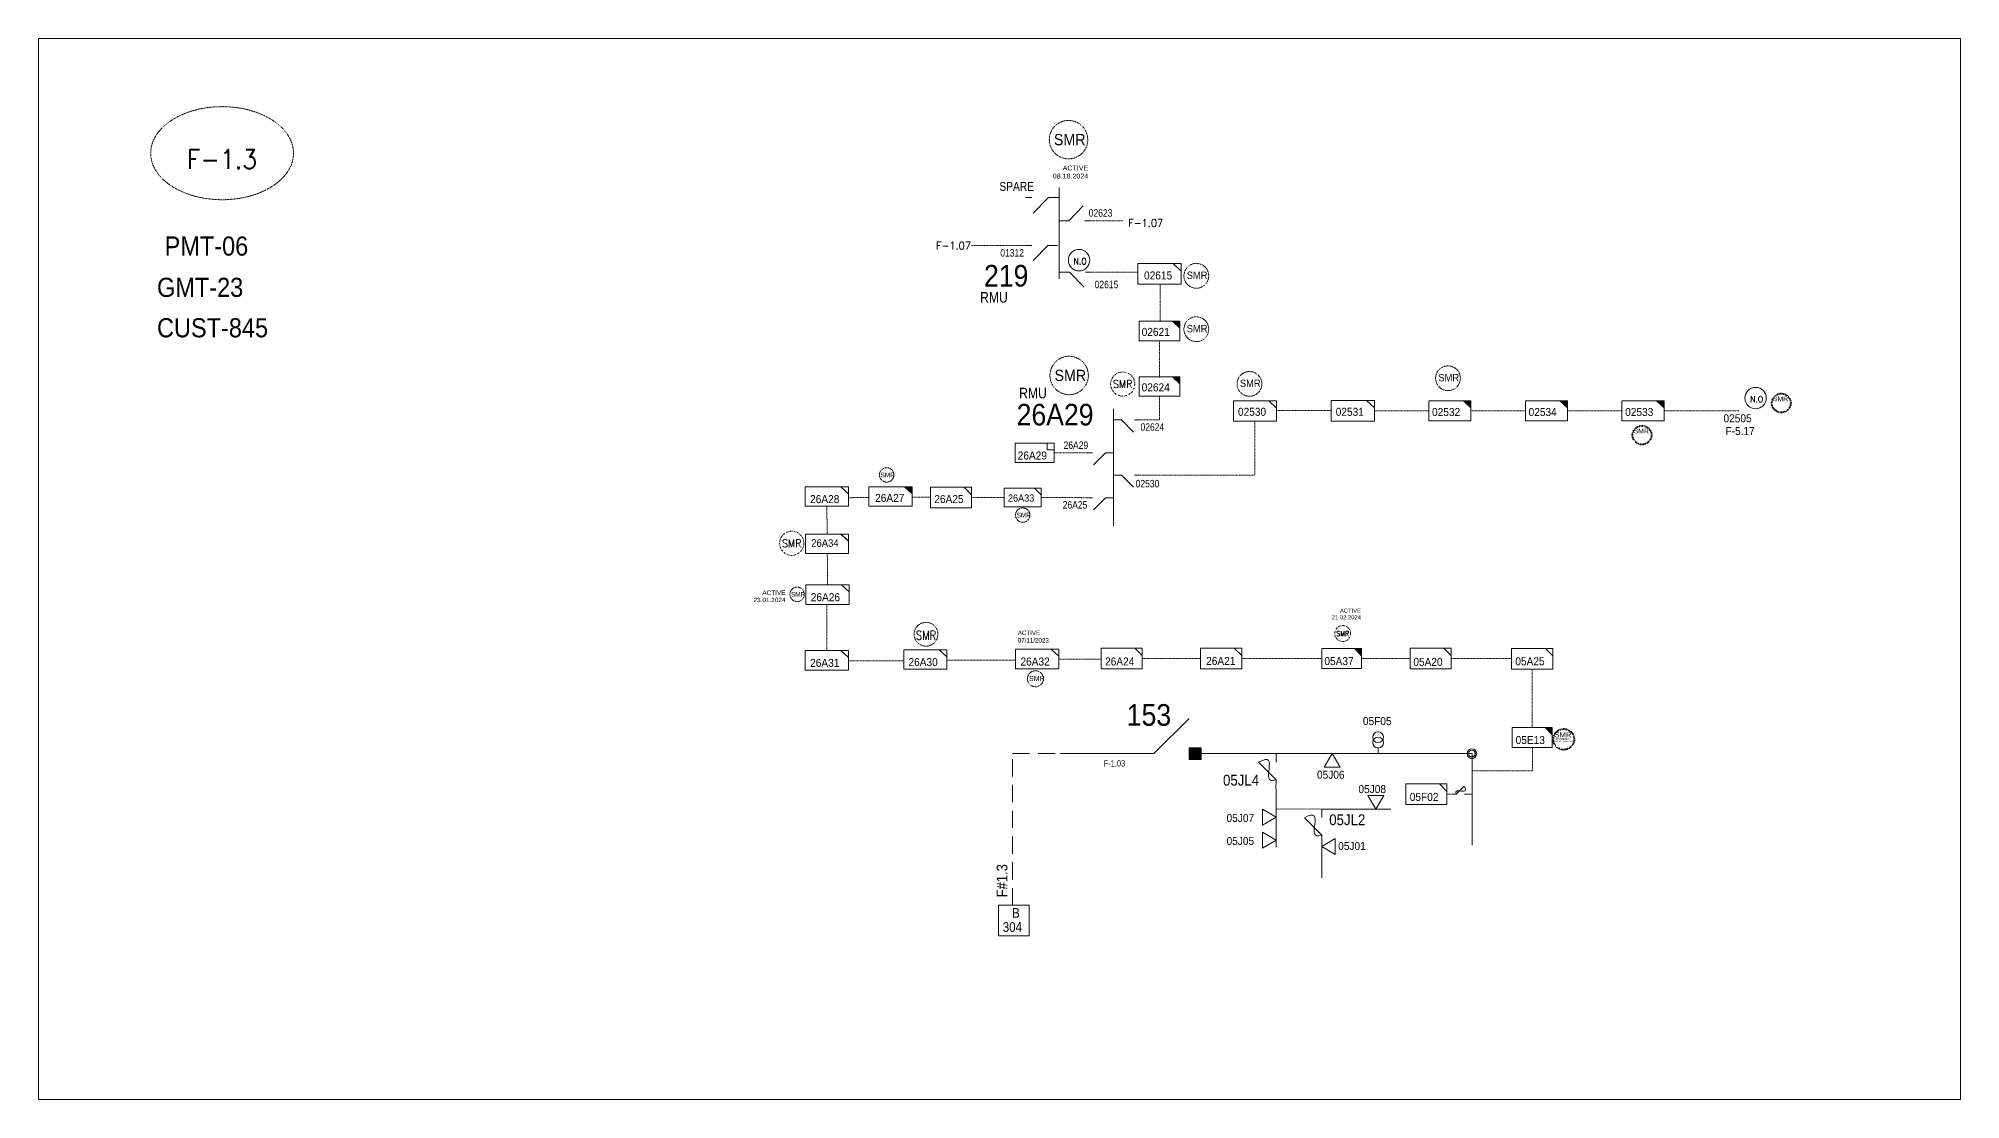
# Model space of a CAD drawing. Header units: metres. Extents: x 65984 to 144644, y -19036 to 23726.
# Drawn here: x 115246 to 116134, y 13988 to 14478 of the extents above; entities that cross this region are included whole.
import ezdxf
from ezdxf.enums import TextEntityAlignment as Align

# ---------------------------------------------------------------- set-up
doc = ezdxf.new("R2010")
doc.units = ezdxf.units.M
doc.header["$MEASUREMENT"] = 0
for name, pattern in [('DGN Style 3', [0.013877, 0, -0.013877]), ('DGN Style 4', [1.6, 0.8, -0.4, 0, -0.4]), ('HIDDEN2', [2381.25, 1587.5, -793.75])]:
    doc.linetypes.add(name, pattern=pattern)
doc.layers.get('0').update_dxf_attribs({"color": 95, "lineweight": 40})
for name, color, linetype, lineweight in [('ABS', 7, 'Continuous', 40), ('ABS NUMBER', 112, 'Continuous', 30), ('d_eos', 111, 'Continuous', 40), ('d_eos no', 121, 'Continuous', 40), ('d_fco', 5, 'Continuous', 40), ('d_fco text', 95, 'Continuous', 40), ('d_oh branch', 94, 'Continuous', 40), ('d_switch', 95, 'Continuous', 40), ('d_tf', 1, 'Continuous', 40), ('d_tf no', 6, 'Continuous', 40), ('d_tf_200', 1, 'Continuous', 40), ('d_ug cable', 95, 'Continuous', 40), ('d_ug main line', 95, 'Continuous', 40), ('FDR  1  05', 172, 'Continuous', 40), ('fedr no', 95, 'Continuous', 40), ('GRID STATION 01', 7, 'Continuous', 40), ('Level 37', 7, 'Continuous', 0), ('O H MAIN FEEDER', 4, 'Continuous', 100), ('SW N O', 114, 'Continuous', 30)]:
    doc.layers.add(name, color=color, linetype=linetype, lineweight=lineweight)
doc.styles.add('NASKHF', font='naskhf.shx', dxfattribs={"height": 8})
doc.styles.get("Standard").update_dxf_attribs({"font": 'txt.shx'})
doc.styles.add('Style-Arial', font='arial.ttf')
doc.styles.add('Style-ENGINEERING', font='ENGINEERING.shx')
doc.styles.add('Style-msdefault', font='msdefault.shx')
doc.styles.add('Style-simplex', font='simplex.shx')
doc.styles.add('Style-STANDARD', font='STANDARD.shx')

# ---------------------------------------------------------------- blocks, each defined once
blk = doc.blocks.new('ABS2_1_1')
at = {"color": 0, "linetype": 'ByBlock', "lineweight": -2, "ltscale": 500}
for q in [(-29900, 43500), (0, 0)]:
    blk.add_line((0, 13600), q, dxfattribs=at)
at = {"color": 0, "linetype": 'ByBlock', "lineweight": -2, "ltscale": 500, "flags": 128}
for points in [[(5000, 43600), (-5000, 43600), (-5000, 53600), (5000, 53600)], [(3791, 49653), (3791, 49653), (3791, 49653)]]:
    blk.add_lwpolyline(points, close=True, dxfattribs=at)
at = {"color": 0, "linetype": 'ByBlock', "lineweight": -2, "ltscale": 500}
for points in [[(5000, 43600), (-5000, 43600), (5000, 53600), (-5000, 53600)], [(3791, 49653), (3791, 49653), (3791, 49653)]]:
    blk.add_solid(points, dxfattribs=at)
blk = doc.blocks.new('*U1242')
at = {"layer": 'd_fco', "color": 17, "linetype": 'Continuous', "lineweight": 13}
blk.add_line((-4.6, 4.2), (-10.1, 4.2), dxfattribs=at)
at = {"layer": 'd_fco', "color": 17, "linetype": 'Continuous', "lineweight": 13, "flags": 128}
blk.add_lwpolyline([(13, 4.2), (7.1, 4.2), (-4.4, -7.3)], dxfattribs=at)
at = {"layer": 'd_fco', "color": 17, "linetype": 'Continuous', "lineweight": 13}
blk.add_open_spline([(-4.4, -7.3), (-13, 7.7), (11.6, -7.7), (7.1, 4.2)], degree=3, dxfattribs=at)
blk = doc.blocks.new('TFU_137')
at = {"layer": 'd_tf_200', "color": 17, "linetype": 'Continuous', "lineweight": 13}
blk.add_line((0, 10), (0, 0), dxfattribs=at)
for centre in [(0, 30), (0, 20)]:
    blk.add_circle(centre, 10, dxfattribs=at)
blk = doc.blocks.new('TF_8')
at = {"color": 0, "linetype": 'ByBlock', "lineweight": -2}
blk.add_line((6.3, 4.95), (9.9, 1.35), dxfattribs=at)
blk.add_3dface([(-10.1, 4.95), (9.9, 4.95), (9.9, -5.05), (-10.1, -5.05)], dxfattribs=at)
blk = doc.blocks.new('exist.us-1000kva')
at = {"color": 0, "linetype": 'ByBlock', "lineweight": -2, "flags": 128}
blk.add_lwpolyline([(40, 12.9), (32.8, 20), (40, 20)], close=True, dxfattribs=at)
at = {"color": 0, "linetype": 'ByBlock', "lineweight": -2, "extrusion": (0, 0, -1)}
blk.add_solid([(-40, 12.9), (-32.8, 20), (-40, 20)], dxfattribs=at)
at = {"color": 0, "linetype": 'ByBlock', "lineweight": -2, "xscale": 2, "yscale": 2}
blk.add_blockref('TF_8', (20.2, 10.1), dxfattribs=at)
blk = doc.blocks.new('TF3')
at = {"color": 0, "linetype": 'ByBlock', "lineweight": -2}
for p, q in [((11.3, 9), (18.3, 9)), ((18.3, 9), (18.3, 2))]:
    blk.add_line(p, q, dxfattribs=at)
at = {"color": 0, "linetype": 'ByBlock', "lineweight": -2, "flags": 128}
blk.add_lwpolyline([(18.3, 2), (11.3, 2), (11.3, 9)], dxfattribs=at)
at = {"color": 0, "linetype": 'ByBlock', "lineweight": -2}
blk.add_3dface([(-21.7, 9), (18.3, 9), (18.3, -11), (-21.7, -11)], dxfattribs=at)
blk = doc.blocks.new('TRA1_1144')
at = {"layer": 'd_tf', "color": 17, "linetype": 'Continuous', "lineweight": 13, "ltscale": 0.000236169, "extrusion": (0, 0, -1), "flags": 128}
blk.add_lwpolyline([(-10, -17), (0, 0), (10, -17)], close=True, dxfattribs=at)
blk = doc.blocks.new('TRA1_1143')
at = {"layer": 'd_tf', "color": 17, "linetype": 'Continuous', "lineweight": 13, "ltscale": 0.000236169, "xscale": 1.000046566207834, "yscale": 1.000046566207834, "zscale": 1.000046566207834, "rotation": 180}
blk.add_blockref('TRA1_1144', (0, 0), dxfattribs=at)
blk = doc.blocks.new('TRA1_1146')
at = {"layer": 'd_tf', "color": 17, "linetype": 'Continuous', "lineweight": 13, "ltscale": 0.000236265, "extrusion": (0, 0, -1), "flags": 128}
blk.add_lwpolyline([(-10, -17), (0, 0), (10, -17)], close=True, dxfattribs=at)
blk = doc.blocks.new('TRA1_1145')
at = {"layer": 'd_tf', "color": 17, "linetype": 'Continuous', "lineweight": 13, "ltscale": 0.000236265, "xscale": 1.000046566207833, "yscale": 1.000046566207833, "zscale": 1.000046566207833, "rotation": 180}
blk.add_blockref('TRA1_1146', (0, 0), dxfattribs=at)
blk = doc.blocks.new('*U2974')
at = {"layer": 'FDR  1  05', "color": 2, "linetype": 'Continuous', "lineweight": 13, "flags": 128}
blk.add_lwpolyline([(20, 10), (20, 2.9), (12.8, 10)], close=True, dxfattribs=at)
at = {"layer": 'FDR  1  05', "color": 2, "linetype": 'Continuous', "lineweight": 13, "xscale": 2, "yscale": 2, "zscale": 0.8535245333131425, "rotation": 359.9999999999999}
blk.add_blockref('TF_8', (0.2, 0.1), dxfattribs=at)
blk = doc.blocks.new('*U2975')
at = {"layer": 'FDR  1  05', "color": 17, "linetype": 'Continuous', "lineweight": 13, "flags": 128}
blk.add_lwpolyline([(20, 10), (20, 2.9), (12.8, 10)], close=True, dxfattribs=at)
at = {"layer": 'FDR  1  05', "color": 17, "linetype": 'Continuous', "lineweight": 13, "xscale": 2, "yscale": 2, "zscale": 0.8535245333131425, "rotation": 359.9999999999999}
blk.add_blockref('TF_8', (0.2, 0.1), dxfattribs=at)
blk = doc.blocks.new('*U3781')
at = {"layer": 'SW N O', "color": 3, "lineweight": 13, "ltscale": 0.426762}
blk.add_circle((0, 0), 16.8, dxfattribs=at)
at = {"layer": 'SW N O', "color": 3, "lineweight": 13, "insert": (1.7, -1.8), "char_height": 9.6, "attachment_point": 5, "line_spacing_factor": 0.6, "style": 'Style-STANDARD'}
blk.add_mtext('N.O ', dxfattribs=at)
blk = doc.blocks.new('*U3828')
at = {"color": 2, "linetype": 'DGN Style 3'}
blk.add_circle((0, 0), 40.1, dxfattribs=at)
at = {"color": 1, "style": 'Style-ENGINEERING', "width": 1.09375}
blk.add_text('SMR', height=20.04, dxfattribs=at).set_placement((29.5, 7.3), align=Align.RIGHT)
at = {"color": 7, "true_color": 0xffffff, "insert": (-35.1, -5.1), "char_height": 5.833, "width": 324.554, "attachment_point": 1}
blk.add_mtext('\\fCalibri|b0|i0|c178178|p39;ACTIVE 18.09.2023\\P', dxfattribs=at)
blk = doc.blocks.new('*U3829')
at = {"color": 2, "linetype": 'DGN Style 3'}
blk.add_circle((0, 0), 40.1, dxfattribs=at)
at = {"color": 1, "insert": (29.5, 7.3), "char_height": 20.039, "attachment_point": 9, "line_spacing_factor": 0.72}
blk.add_mtext('\\P\\FENGINEERING;\\H1x;\\W1.09375;SMR', dxfattribs=at)
blk = doc.blocks.new('*U4164')
at = {"layer": 'FDR  1  05', "color": 2, "linetype": 'Continuous', "lineweight": 13, "flags": 128}
blk.add_lwpolyline([(20, 10), (20, 2.9), (12.8, 10)], close=True, dxfattribs=at)
at = {"layer": 'FDR  1  05', "color": 2, "linetype": 'Continuous', "lineweight": 13, "xscale": 2, "yscale": 2, "zscale": 0.7738582989910399, "rotation": 359.9999999999999}
blk.add_blockref('TF_8', (0.2, 0.1), dxfattribs=at)

msp = doc.modelspace()

# ---------------------------------------------------------------- linework, layer by layer
at = {"layer": 'd_eos', "color": 2, "linetype": 'Continuous', "lineweight": 13, "ltscale": 0.625574}
for p, q in [((115717.61, 14367.21), (115717.61, 14409.31)), ((115722.17, 14394.02), (115728.83, 14400.88)), ((115717.61, 14394.01), (115722.17, 14394.02)), ((115705.1, 14382.54), (115702.33, 14382.55)), ((115712.39, 14382.54), (115705.73, 14375.68)), ((115716.95, 14382.54), (115712.39, 14382.54)), ((115717.97, 14370.21), (115722.53, 14370.21)), ((115722.53, 14370.21), (115729.19, 14363.35)), ((115729.83, 14370.21), (115732.59, 14370.21))]:
    msp.add_line(p, q, dxfattribs=at)
at = {"layer": 'd_eos', "color": 2, "linetype": 'Continuous', "lineweight": 13, "ltscale": 166062.513033}
for p, q in [((115705.03, 14404.81), (115702.09, 14404.81)), ((115712.78, 14404.81), (115705.7, 14397.52)), ((115717.61, 14404.81), (115712.78, 14404.81))]:
    msp.add_line(p, q, dxfattribs=at)
at = {"layer": 'd_eos', "color": 7, "linetype": 'Continuous', "lineweight": 13, "ltscale": 0.625574}
msp.add_line((115729.46, 14394.02), (115732.23, 14394.02), dxfattribs=at)
at = {"layer": 'd_eos', "color": 2, "linetype": 'Continuous', "lineweight": 13, "ltscale": 0.54966}
for p, q in [((115742.81, 14253.1), (115742.8, 14307.05)), ((115742.81, 14301.97), (115746.53, 14301.97)), ((115746.53, 14301.97), (115751.98, 14296.36)), ((115752.5, 14301.97), (115754.76, 14301.97)), ((115733.11, 14286.81), (115730.84, 14286.81)), ((115739.08, 14286.81), (115733.63, 14281.2)), ((115742.8, 14286.81), (115739.08, 14286.81)), ((115742.81, 14276.47), (115746.53, 14276.47)), ((115746.53, 14276.47), (115751.98, 14270.85)), ((115752.5, 14276.47), (115754.77, 14276.47)), ((115733.11, 14266.06), (115730.85, 14266.06)), ((115739.08, 14266.06), (115733.63, 14260.45)), ((115742.81, 14266.06), (115739.08, 14266.06))]:
    msp.add_line(p, q, dxfattribs=at)
at = {"layer": 'd_oh branch', "color": 17, "linetype": 'Continuous', "lineweight": 13}
for p, q in [((115817.94, 14131.61), (115817.95, 14104.53)), ((115839.11, 14122.19), (115817.95, 14122.24)), ((115839.11, 14122.19), (115871.05, 14122.19)), ((115839.1, 14106.9), (115839.1, 14090.35))]:
    msp.add_line(p, q, dxfattribs=at)
msp.add_circle((115908.51, 14147.81), 1.55, dxfattribs=at)
at = {"layer": 'd_ug cable', "color": 17, "linetype": 'DGN Style 3', "lineweight": 13}
for p, q in [((115764.31, 14347.56), (115764.31, 14364.71)), ((115818.21, 14306.32), (115843.41, 14306.32)), ((115863.41, 14306.23), (115888.6, 14306.23)), ((115908.05, 14306.23), (115933.25, 14306.23)), ((115952.7, 14306.23), (115977.89, 14306.23)), ((115715.35, 14286.81), (115730.84, 14286.81)), ((115610.4, 14249.23), (115610.29, 14262.07)), ((115610.6, 14225.75), (115610.48, 14240.3)), ((115610.29, 14216.75), (115610.29, 14195.4)), ((115783.09, 14191.76), (115756.13, 14191.76)), ((115839.08, 14191.76), (115802.09, 14191.76)), ((115898.95, 14191.76), (115926.88, 14191.76)), ((115936.38, 14159.88), (115936.38, 14186.86)), ((115896.99, 14129.04), (115900.06, 14129.04)), ((115906.83, 14129.04), (115908.85, 14129.04))]:
    msp.add_line(p, q, dxfattribs=at)
at = {"layer": 'd_ug cable', "color": 55, "linetype": 'DGN Style 3', "lineweight": 13, "flags": 128}
for points in [[(115731.81, 14394.02), (115747.14, 14394.02)], [(115677.2, 14382.55), (115702.33, 14382.55)]]:
    msp.add_lwpolyline(points, dxfattribs=at)
at = {"layer": 'd_ug cable', "color": 17, "linetype": 'DGN Style 3', "lineweight": 13, "flags": 128}
for points in [[(115732.59, 14370.21), (115754.03, 14370.21)], [(115764.03, 14321.58), (115764.03, 14338.56)], [(115754.76, 14301.97), (115764.03, 14301.97), (115764.03, 14312.96)], [(115808.21, 14301.48), (115808.21, 14276.47), (115754.77, 14276.47)], [(116032.12, 14306.23), (115997.34, 14306.23)], [(115620.29, 14266.06), (115629.72, 14266.12)], [(115649.74, 14266.29), (115658.22, 14266.29)], [(115677.22, 14266.13), (115692.18, 14266.13)], [(115709.28, 14266.16), (115730.85, 14266.06)], [(115620.29, 14190.74), (115645.78, 14190.74)], [(115665.78, 14190.99), (115697.55, 14190.99)], [(115717.55, 14191.5), (115737.13, 14191.5)], [(115879.95, 14191.76), (115857.52, 14191.76)], [(115936.47, 14150.54), (115936.47, 14139.78), (115908.96, 14139.78)]]:
    msp.add_lwpolyline(points, dxfattribs=at)
at = {"layer": 'd_ug cable', "color": 2, "linetype": 'DGN Style 3', "lineweight": 13}
for centre, radius in [((115722.01, 14431.49), 8.88), ((115781.1, 14368.57), 5.73), ((115781.1, 14343.92), 5.73), ((115722.3, 14322.54), 8.88), ((115897.45, 14321.24), 5.73), ((115805.66, 14318.64), 5.73), ((115637.92, 14276.58), 3.33), ((115700.83, 14258.02), 3.33), ((115596.52, 14221.41), 3.33), ((115656.14, 14202.97), 5.5), ((115706.69, 14182.39), 3.7)]:
    msp.add_circle(centre, radius, dxfattribs=at)
at = {"layer": 'd_ug cable', "color": 2, "linetype": 'DGN Style 4', "lineweight": 13}
for centre, radius in [((115747.06, 14318.55), 5.59), ((115594.02, 14245.01), 5.59), ((115848.77, 14203.29), 3.67)]:
    msp.add_circle(centre, radius, dxfattribs=at)
at = {"layer": 'd_ug main line', "color": 17, "linetype": 'HIDDEN2', "lineweight": 13, "ltscale": 0.005}
msp.add_lwpolyline([(115696.04, 14077.77), (115696.04, 14147.81), (115718.34, 14147.81)], dxfattribs=at)
at = {"layer": 'fedr no', "color": 82, "linetype": 'DGN Style 3', "lineweight": 13, "true_color": 0x1dc70e}
msp.add_ellipse((115330.66, 14425.24), major_axis=(33.02, 0), ratio=0.651175, dxfattribs=at)
at = {"layer": 'GRID STATION 01', "color": 17, "lineweight": 13, "ltscale": 0.379284, "flags": 128}
msp.add_lwpolyline([(115703.85, 14063.58), (115689.66, 14063.58), (115689.66, 14077.77), (115703.85, 14077.77)], close=True, dxfattribs=at)
at = {"layer": 'O H MAIN FEEDER', "color": 17, "lineweight": 13, "ltscale": 0.488306}
for p, q in [((115754.74, 14147.81), (115718.34, 14147.81)), ((115908.53, 14147.81), (115781.19, 14147.81)), ((115908.56, 14147.81), (115908.56, 14105.5))]:
    msp.add_line(p, q, dxfattribs=at)
at = {"layer": 'O H MAIN FEEDER', "color": 140, "linetype": 'Continuous', "lineweight": 13, "flags": 128}
msp.add_lwpolyline([(115245.75, 14478.24), (116134.44, 14478.24), (116134.44, 13987.98), (115245.75, 13987.98)], close=True, dxfattribs=at)
at = {"layer": 'O H MAIN FEEDER', "color": 17, "lineweight": 13, "ltscale": 0.488306}
for centre, radius in [((115908.52, 14147.81), 2.21), ((115908.56, 14147.81), 1.55)]:
    msp.add_circle(centre, radius, dxfattribs=at)

# ---------------------------------------------------------------- block references
at = {"color": 1}
for name, p, xscale, yscale, zscale in [('*U3829', (116051.55, 14309.8), 0.1087049904550119, 0.1087049904550119, 0.1087049904550119), ('*U3829', (115987.16, 14294.98), 0.1087049904550119, 0.1087049904550119, 0.1087049904550119), ('*U3828', (115950.96, 14154.42), 0.12, 0.12, 0.12)]:
    msp.add_blockref(name, p, dxfattribs=dict(at, xscale=xscale, yscale=yscale, zscale=zscale))
at = {"layer": 'ABS', "color": 7, "linetype": 'Continuous', "lineweight": 13, "ltscale": 0.812883, "xscale": 0.0005446322480400587, "yscale": 0.0005446322480400587, "zscale": 0.000360672857092237, "rotation": 269.9999999999997}
msp.add_blockref('ABS2_1_1', (115754.11, 14147.81), dxfattribs=at)
at = {"layer": 'd_fco', "color": 17, "linetype": 'Continuous', "lineweight": 13}
for p, xscale, yscale, zscale, rotation in [((115815, 14140.72), 0.7000000000000001, 0.7000000000000001, 0.7000000000000001, 269.9644578622517), ((115903.58, 14130.4), 0.3212103190568023, 0.3212103190568023, 0.3212103190568023, 179.9644578622517), ((115836.15, 14115.1), 0.7000000000000001, 0.7000000000000001, 0.7000000000000001, 269.9644578622517)]:
    msp.add_blockref('*U1242', p, dxfattribs=dict(at, xscale=xscale, yscale=yscale, zscale=zscale, rotation=rotation))
at = {"layer": 'd_tf', "color": 17, "linetype": 'Continuous', "lineweight": 13, "ltscale": 0.000236265, "extrusion": (0, 0, -1), "xscale": 0.37, "yscale": 0.37, "zscale": 0.37, "rotation": 179.9999999999999}
msp.add_blockref('TRA1_1145', (-115843.95, 14147.81), dxfattribs=at)
at = {"layer": 'd_tf', "color": 17, "linetype": 'Continuous', "lineweight": 13, "ltscale": 0.000236169, "extrusion": (0, 0, -1), "xscale": 0.37, "yscale": 0.37, "zscale": 0.37, "rotation": 269.9999999999999}
for p in [(-115817.95, 14118.5), (-115817.95, 14107.88)]:
    msp.add_blockref('TRA1_1143', p, dxfattribs=at)
at = {"layer": 'd_tf', "color": 17, "linetype": 'Continuous', "lineweight": 13, "ltscale": 0.000236265, "xscale": 0.37, "yscale": 0.37, "zscale": 0.37, "rotation": 359.9999999999999}
msp.add_blockref('TRA1_1145', (115864.08, 14122.19), dxfattribs=at)
at = {"layer": 'd_tf', "color": 17, "linetype": 'Continuous', "lineweight": 13, "ltscale": 0.000236169, "xscale": 0.37, "yscale": 0.37, "zscale": 0.37, "rotation": 269.9999999999999}
msp.add_blockref('TRA1_1143', (115839.07, 14104.95), dxfattribs=at)
at = {"layer": 'd_tf_200', "color": 17, "linetype": 'Continuous', "lineweight": 13, "xscale": 0.25, "yscale": 0.25, "zscale": 0.25, "rotation": 359.9999999999998}
msp.add_blockref('TFU_137', (115865.13, 14147.91), dxfattribs=at)
at = {"layer": 'FDR  1  05', "color": 2, "linetype": 'Continuous', "lineweight": 13, "yscale": 0.95, "zscale": 0.4267622666565712}
for p in [(115764.13, 14369.51), (115808.31, 14306.17)]:
    msp.add_blockref('TF_8', p, dxfattribs=at)
at = {"layer": 'FDR  1  05', "color": 2, "linetype": 'Continuous', "lineweight": 13, "rotation": 359.9999999999999}
for name, p, xscale, yscale, zscale in [('exist.us-1000kva', (115754.63, 14338.56), 0.47, 0.45, 0.4267622666565712), ('exist.us-1000kva', (115754.63, 14312.96), 0.47, 0.45, 0.4267622666565712), ('exist.us-1000kva', (115888.6, 14301.57), 0.4862741407134583, 0.4655816240873538, 0.4267622666565712), ('exist.us-1000kva', (115977.89, 14301.57), 0.4862741407134583, 0.4655816240873538, 0.4267622666565712), ('TF_8', (115700.82, 14266.21), 0.8549999999999999, 0.8549999999999999, 0.3840860399909141), ('exist.us-1000kva', (115839.08, 14187.15), 0.4609359004953877, 0.4609359004953877, 0.4267622666565712), ('exist.us-1000kva', (115927.12, 14150.62), 0.4630510006237882, 0.4630510006237882, 0.4267622666565712)]:
    msp.add_blockref(name, p, dxfattribs=dict(at, xscale=xscale, yscale=yscale, zscale=zscale))
at = {"layer": 'FDR  1  05', "color": 17, "linetype": 'Continuous', "lineweight": 13, "yscale": 0.95, "zscale": 0.4267622666565712}
msp.add_blockref('TF_8', (115853.51, 14306.27), dxfattribs=at)
at = {"layer": 'FDR  1  05', "color": 17, "linetype": 'Continuous', "lineweight": 13, "rotation": 359.9999999999999}
for name, p, xscale, yscale, zscale in [('exist.us-1000kva', (115933.25, 14301.57), 0.4862741407134583, 0.4655816240873538, 0.4267622666565712), ('TF3', (115707.1, 14287.26), 0.45095132013953, 0.45095132013953, 0.1300771388769227), ('TF_8', (115667.82, 14266.15), 0.9499999999999998, 0.9499999999999998, 0.4267622666565712), ('TF_8', (115746.72, 14191.8), 0.9499999999999998, 0.9499999999999998, 0.4267622666565712), ('TF_8', (115792.68, 14191.8), 0.9499999999999998, 0.9499999999999998, 0.4267622666565712), ('TF_8', (115889.55, 14191.8), 0.9499999999999998, 0.9499999999999998, 0.4267622666565712), ('TF_8', (115936.48, 14191.66), 0.95, 0.95, 0.4267622666565712), ('TF_8', (115887.56, 14129.09), 0.9519208264313698, 0.9519208264313698, 0.4267622666565712)]:
    msp.add_blockref(name, p, dxfattribs=dict(at, xscale=xscale, yscale=yscale, zscale=zscale))
at = {"layer": 'FDR  1  05', "color": 17, "linetype": 'Continuous', "lineweight": 13, "xscale": 0.5, "yscale": 0.45, "zscale": 0.5}
for p in [(115610.3, 14266.58), (115610.3, 14190.9)]:
    msp.add_blockref('*U2975', p, dxfattribs=at)
at = {"layer": 'FDR  1  05', "color": 2, "linetype": 'Continuous', "lineweight": 13}
for name, p, xscale, yscale, zscale in [('exist.us-1000kva', (115629.72, 14262.07), 0.5, 0.45, 0.4267622666565712), ('*U4164', (115610.38, 14244.77), 0.4963260592949476, 0.4466934533654529, 0.4963260592949476), ('*U2974', (115610.61, 14221.26), 0.5, 0.45, 0.5), ('*U2974', (115655.79, 14191.26), 0.5, 0.45, 0.5), ('*U2974', (115707.56, 14191.51), 0.5, 0.45, 0.5)]:
    msp.add_blockref(name, p, dxfattribs=dict(at, xscale=xscale, yscale=yscale, zscale=zscale))
at = {"layer": 'SW N O', "color": 3, "lineweight": 13, "xscale": 0.2950694635422144, "yscale": 0.2950694635422144, "zscale": 0.2950694635422144}
for p in [(115726.88, 14375.81), (116039.67, 14312.08)]:
    msp.add_blockref('*U3781', p, dxfattribs=at)

# ---------------------------------------------------------------- texts
at = {"color": 4, "attachment_point": 9}
for s, insert, char_height in [('\\FENGINEERING;\\H1x;\\W1.09375;ACTIVE\\P08.18.2024', (115731.14, 14413.52), 2.2422), ('\\FENGINEERING;\\H1x;\\W1.09375;ACTIVE\\P23.01.2024', (115591.14, 14217.77), 2.0206), ('\\FENGINEERING;\\H1x;\\W1.09375;ACTIVE\\P21.02.2024', (115857.2, 14209.86), 1.8365)]:
    msp.add_mtext(s, dxfattribs=dict(at, insert=insert, char_height=char_height))
at = {"layer": 'ABS NUMBER', "color": 7, "lineweight": 13, "style": 'Style-Arial', "width": 0.88}
msp.add_text('153', height=10, dxfattribs=at).set_placement((115748.95, 14160.68))
at = {"layer": 'd_eos no', "color": 7, "linetype": 'Continuous', "lineweight": 13, "style": 'Style-Arial', "width": 0.88}
for s, p in [('PMT-06', (115304.09, 14386.75)), ('GMT-23', (115300.57, 14367.68)), ('CUST-845', (115300.57, 14349))]:
    msp.add_text(s, height=8.843, dxfattribs=at).set_placement(p, align=Align.TOP_LEFT)
at = {"layer": 'd_eos no', "color": 2, "linetype": 'Continuous', "lineweight": 13, "style": 'Style-Arial', "width": 0.88}
msp.add_text('219', height=10, dxfattribs=at).set_placement((115682.95, 14373.63), align=Align.TOP_LEFT)
msp.add_text('26A29', height=10, dxfattribs=at).set_placement((115733.57, 14309.43), align=Align.TOP_RIGHT)
at = {"layer": 'd_fco text', "color": 17, "linetype": 'Continuous', "lineweight": 13, "style": 'Style-msdefault', "width": 0.916667}
for s, p in [('05JL4', (115793.43, 14138.04)), ('05JL2', (115842.54, 14119.75))]:
    msp.add_text(s, height=4.998, dxfattribs=at).set_placement(p, align=Align.TOP_LEFT)
at = {"layer": 'd_switch', "color": 55, "linetype": 'Continuous', "lineweight": 13, "style": 'Style-ENGINEERING', "width": 0.857143}
msp.add_text('02623', height=3.43, dxfattribs=at).set_placement((115731.36, 14399.35), align=Align.TOP_LEFT)
msp.add_text('01312', height=3.43, dxfattribs=at).set_placement((115701.4, 14380.9), align=Align.TOP_RIGHT)
at = {"layer": 'd_switch', "color": 17, "linetype": 'Continuous', "lineweight": 13, "style": 'Style-ENGINEERING', "width": 0.857143}
msp.add_text('02615', height=3.43, dxfattribs=at).set_placement((115745.02, 14366.28), align=Align.TOP_RIGHT)
at = {"layer": 'd_switch', "color": 206, "linetype": 'Continuous', "lineweight": 13, "style": 'Style-ENGINEERING', "width": 0.857143}
msp.add_text('02624', height=3.43, rotation=0.00652, dxfattribs=at).set_placement((115766.23, 14297.02), align=Align.RIGHT)
for s, p in [('26A29', (115719.72, 14288.6)), ('02530', (115753.06, 14270.86)), ('26A25', (115719.32, 14261.03))]:
    msp.add_text(s, height=3.43, dxfattribs=at).set_placement(p)
at = {"layer": 'd_switch', "color": 17, "linetype": 'Continuous', "lineweight": 13, "style": 'Style-msdefault', "width": 0.857143}
msp.add_text('F-1.03', height=2.92, dxfattribs=at).set_placement((115738.21, 14144.77), align=Align.TOP_LEFT)
at = {"layer": 'd_tf no', "color": 1, "linetype": 'Continuous', "lineweight": 40, "style": 'Style-msdefault', "width": 0.945946}
for height, p in [(5.196, (115715.26, 14434.13)), (5.196, (115715.54, 14325.19)), (2.153, (115635.11, 14277.63)), (2.153, (115698.02, 14259.07)), (2.153, (115593.71, 14222.46)), (2.392, (115703.73, 14183.71))]:
    msp.add_text('SMR', height=height, dxfattribs=at).set_placement(p, align=Align.TOP_LEFT)
at = {"layer": 'd_tf no', "color": 2, "linetype": 'Continuous', "lineweight": 13, "style": 'Style-msdefault', "width": 0.945946}
for s, height, p in [('02615', 3.7, (115756.92, 14370.61)), ('02621', 3.7, (115755.82, 14344.51)), ('02624', 3.7, (115755.82, 14318.91)), ('02530', 3.7, (115800.35, 14307.6)), ('02532', 3.7, (115890.08, 14307.5)), ('02533', 3.7, (115979.37, 14307.5)), ('26A27', 3.7, (115632.59, 14267.82)), ('26A33', 3.33, (115693.99, 14267.55)), ('26A30', 3.7, (115648.01, 14191.94)), ('26A32', 3.7, (115699.78, 14192.19)), ('05E13', 3.7, (115928.72, 14155.94))]:
    msp.add_text(s, height=height, dxfattribs=at).set_placement(p, align=Align.TOP_LEFT)
at = {"layer": 'd_tf no', "color": 1, "linetype": 'Continuous', "lineweight": 13, "ltscale": 0.9, "style": 'Style-simplex', "width": 0.909091}
for p in [(115747.07, 14318.56), (115594.03, 14245.01)]:
    msp.add_text('SMR', height=3.561, dxfattribs=at).set_placement(p, align=Align.MIDDLE_CENTER)
at = {"layer": 'd_tf no', "color": 17, "linetype": 'Continuous', "lineweight": 13, "style": 'Style-msdefault', "width": 0.945946}
for s, p in [('02531', (115845.55, 14307.6)), ('02534', (115934.72, 14307.5)), ('26A29', (115698.51, 14287.4)), ('26A28', (115602.52, 14267.26)), ('26A25', (115659.95, 14267.29)), ('26A21', (115785.63, 14192.48)), ('26A31', (115602.52, 14191.59)), ('26A24', (115738.9, 14192.23)), ('05A20', (115881.43, 14192.06)), ('05A25', (115928.6, 14192.32)), ('05F05', (115858.11, 14164.69)), ('05J06', (115836.88, 14139.91)), ('05J08', (115856.05, 14133.26)), ('05F02', (115879.78, 14129.65)), ('05J07', (115795.07, 14119.93)), ('05J05', (115795.07, 14109.31)), ('05J01', (115846.68, 14106.98))]:
    msp.add_text(s, height=3.7, dxfattribs=at).set_placement(p, align=Align.TOP_LEFT)
at = {"layer": 'd_tf no', "color": 2, "linetype": 'Continuous', "lineweight": 40, "style": 'Style-msdefault', "width": 0.945946}
for s, p in [('02505', (116024.83, 14304.6)), ('F-5.17', (116025.75, 14298.71))]:
    msp.add_text(s, height=3.7, dxfattribs=at).set_placement(p, align=Align.TOP_LEFT)
at = {"layer": 'd_tf no', "color": 121, "linetype": 'Continuous', "lineweight": 13, "style": 'Style-msdefault', "width": 0.945946}
for s, p in [('26A26', (115602.83, 14221.94)), ('05A37', (115840.31, 14192.41))]:
    msp.add_text(s, height=3.7, dxfattribs=at).set_placement(p, align=Align.TOP_LEFT)
at = {"layer": 'd_tf no', "color": 1, "linetype": 'Continuous', "lineweight": 13, "ltscale": 0.59049, "style": 'Style-simplex', "width": 0.909091}
msp.add_text('SMR', height=2.336, dxfattribs=at).set_placement((115848.77, 14203.29), align=Align.MIDDLE_CENTER)
at = {"layer": 'd_tf no', "color": 1, "linetype": 'Continuous', "lineweight": 40, "char_height": 3.4086, "attachment_point": 1, "style": 'NASKHF'}
for insert in [(115776.66, 14370.55), (115776.66, 14345.89), (115801.22, 14320.62), (115893.02, 14323.22)]:
    msp.add_mtext('\\Fmsdefault;\\H1x;\\W0.945946;SMR^I', dxfattribs=dict(at, insert=insert))
at = {"layer": 'd_tf no', "color": 2, "linetype": 'Continuous', "lineweight": 13, "insert": (115603.03, 14246.85), "char_height": 3.4667, "attachment_point": 1, "style": 'NASKHF'}
msp.add_mtext('\\Fmsdefault;\\H1x;\\W0.945946;26A34\\P', dxfattribs=at)
at = {"layer": 'd_tf no', "color": 1, "linetype": 'Continuous', "lineweight": 40, "ltscale": 0.481144, "insert": (115656.16, 14202.48), "char_height": 4.0699, "attachment_point": 5, "line_spacing_factor": 1.2, "style": 'Style-STANDARD'}
msp.add_mtext('\\H1x;\\W0.909091;SMR\\P', dxfattribs=at)
at = {"layer": 'd_tf no', "color": 121, "linetype": 'Continuous', "lineweight": 40, "insert": (115698.55, 14204.67), "char_height": 2.0859, "attachment_point": 1, "style": 'NASKHF'}
msp.add_mtext('\\Fmsdefault;\\H1x;\\W0.945946;ACTIVE\\P07/11/2023\\P', dxfattribs=at)
at = {"layer": 'd_tf no', "color": 121, "linetype": 'Continuous', "lineweight": 40, "insert": (115947.16, 14156.45), "char_height": 0.8754, "width": 13.2186, "attachment_point": 1, "style": 'NASKHF'}
msp.add_mtext('\\P\\Fmsdefault;\\H1x;\\W0.945946;17/09/2023', dxfattribs=at)
at = {"layer": 'fedr no', "color": 6, "linetype": 'Continuous', "lineweight": 13, "insert": (115330.66, 14422.44), "char_height": 8.852, "attachment_point": 5, "style": 'Style-STANDARD'}
msp.add_mtext('F-1.3', dxfattribs=at)
at = {"layer": 'fedr no', "color": 2, "linetype": 'Continuous', "lineweight": 40, "char_height": 3.628, "attachment_point": 5, "style": 'Style-STANDARD'}
for insert in [(115757.65, 14392.97), (115668.82, 14382.53)]:
    msp.add_mtext('F-1.07', dxfattribs=dict(at, insert=insert))
at = {"layer": 'GRID STATION 01', "color": 17, "linetype": 'Continuous', "lineweight": 13, "style": 'Style-msdefault', "width": 0.9}
msp.add_text('F#1.3', height=5, rotation=90, dxfattribs=at).set_placement((115688.74, 14081.36), align=Align.TOP_LEFT)
at = {"layer": 'GRID STATION 01', "color": 17, "linetype": 'Continuous', "lineweight": 13, "style": 'Style-msdefault', "width": 0.888889}
for s, p in [('304', (115691.58, 14069.94)), ('B', (115695.9, 14076.45))]:
    msp.add_text(s, height=4.5, dxfattribs=at).set_placement(p, align=Align.TOP_LEFT)
at = {"layer": 'Level 37', "color": 7, "linetype": 'Continuous', "lineweight": 13, "style": 'Style-msdefault', "width": 0.86}
msp.add_text('SPARE', height=4.115, rotation=0.00037, dxfattribs=at).set_placement((115706.08, 14411.94), align=Align.TOP_RIGHT)
at = {"layer": 'Level 37', "color": 2, "linetype": 'Continuous', "lineweight": 13, "style": 'Style-msdefault', "width": 0.86}
msp.add_text('RMU', height=4.9, rotation=0.00037, dxfattribs=at).set_placement((115693.94, 14361.09), align=Align.TOP_RIGHT)
msp.add_text('RMU', height=4.9, rotation=359.99963, dxfattribs=at).set_placement((115699.17, 14316.86), align=Align.TOP_LEFT)

doc.saveas('drawing.dxf')
